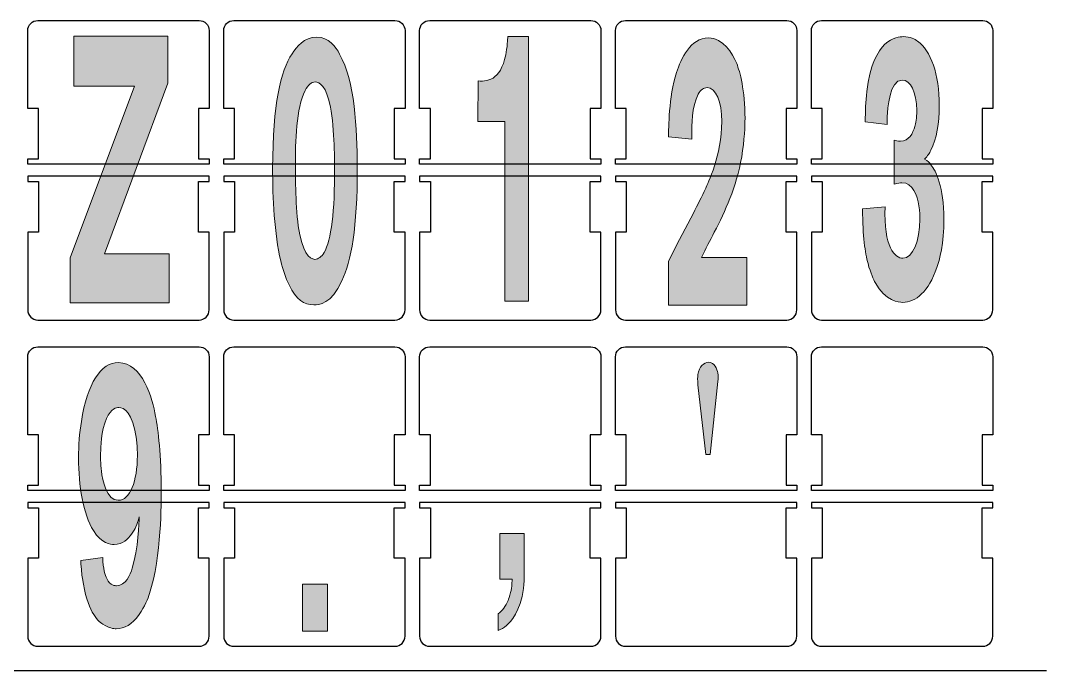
# Model space of a CAD drawing. Header units: millimetres. Extents: x 39 to 639, y -9 to 390.
# Drawn here: x 333.2 to 638.7, y -9.5 to 184 of the extents above; entities that cross this region are included whole.
import ezdxf

# ---------------------------------------------------------------- set-up
doc = ezdxf.new("R2010")
doc.units = ezdxf.units.MM
doc.header["$MEASUREMENT"] = 0
doc.layers.get('0').update_dxf_attribs({"lineweight": 0})

# ---------------------------------------------------------------- blocks, each defined once
blk = doc.blocks.new('Block_25')
at = {"true_color": 0xff0000, "transparency": 33554687}
h = blk.add_hatch(color=1, dxfattribs=at)
h.dxf.hatch_style = 2
edge = h.paths.add_edge_path()
edge.add_spline(control_points=[(358.19, 114.56), (358.19, 114.56), (377.45, 114.56), (377.45, 114.56), (377.45, 114.56), (377.45, 99.94), (377.45, 99.94), (377.45, 99.94), (347.97, 99.94), (347.97, 99.94), (347.97, 99.94), (347.97, 113.32), (347.97, 113.32), (347.97, 113.32), (367.08, 164.48), (367.08, 164.48), (367.08, 164.48), (349.01, 164.48), (349.01, 164.48), (349.01, 164.48), (349.01, 179.32), (349.01, 179.32), (349.01, 179.32), (377.06, 179.32), (377.06, 179.32), (377.06, 179.32), (377.06, 165.38), (377.06, 165.38), (377.06, 165.38), (358.19, 114.56), (358.19, 114.56)], knot_values=[0, 0, 0, 0, 1, 1, 1, 2, 2, 2, 3, 3, 3, 4, 4, 4, 5, 5, 5, 6, 6, 6, 7, 7, 7, 8, 8, 8, 9, 9, 9, 10, 10, 10, 10], degree=3, periodic=0)
blk.add_open_spline([(358.19, 114.56), (358.19, 114.56), (377.45, 114.56), (377.45, 114.56), (377.45, 114.56), (377.45, 99.94), (377.45, 99.94), (377.45, 99.94), (347.97, 99.94), (347.97, 99.94), (347.97, 99.94), (347.97, 113.32), (347.97, 113.32), (347.97, 113.32), (367.08, 164.48), (367.08, 164.48), (367.08, 164.48), (349.01, 164.48), (349.01, 164.48), (349.01, 164.48), (349.01, 179.32), (349.01, 179.32), (349.01, 179.32), (377.06, 179.32), (377.06, 179.32), (377.06, 179.32), (377.06, 165.38), (377.06, 165.38), (377.06, 165.38), (358.19, 114.56), (358.19, 114.56)], degree=3, knots=[0, 0, 0, 0, 1, 1, 1, 2, 2, 2, 3, 3, 3, 4, 4, 4, 5, 5, 5, 6, 6, 6, 7, 7, 7, 8, 8, 8, 9, 9, 9, 10, 10, 10, 10])
blk = doc.blocks.new('Block_26')
at = {"true_color": 0xff0000, "transparency": 33554687}
h = blk.add_hatch(color=1, dxfattribs=at)
h.dxf.hatch_style = 2
edge = h.paths.add_edge_path()
edge.add_spline(control_points=[(425.48, 158.22), (424.24, 164.5), (422.22, 165.73), (420.88, 165.73), (419.75, 165.73), (418.76, 164.83), (417.92, 163.15), (415.2, 157.99), (415.01, 147.79), (415.01, 140.72), (415.01, 139.49), (414.96, 129.62), (415.89, 122.89), (417.03, 114.93), (419.1, 112.91), (420.83, 112.91), (421.82, 112.91), (422.81, 113.7), (423.55, 114.93), (425.72, 118.63), (426.76, 127.27), (426.66, 140.16), (426.66, 140.83), (426.71, 151.94), (425.48, 158.22)], knot_values=[0, 0, 0, 0, 1, 1, 1, 2, 2, 2, 3, 3, 3, 4, 4, 4, 5, 5, 5, 6, 6, 6, 7, 7, 7, 8, 8, 8, 8], degree=3, periodic=0)
edge = h.paths.add_edge_path()
edge.add_spline(control_points=[(428.88, 106.52), (425.67, 99.57), (422.07, 99.34), (420.49, 99.34), (417.62, 99.34), (415.3, 100.91), (413.13, 105.29), (412.14, 107.42), (411.3, 109.77), (410.66, 112.46), (408.73, 120.54), (408.24, 131.08), (408.24, 140.05), (408.24, 159.23), (410.66, 168.87), (414.02, 174.14), (415.35, 176.16), (417.62, 179.08), (421.38, 179.08), (424.98, 179.08), (427.01, 176.16), (428.19, 174.03), (432.69, 165.95), (433.43, 152.05), (433.43, 140.27), (433.48, 122.22), (431.6, 112.35), (428.88, 106.52)], knot_values=[0, 0, 0, 0, 1, 1, 1, 2, 2, 2, 3, 3, 3, 4, 4, 4, 5, 5, 5, 6, 6, 6, 7, 7, 7, 8, 8, 8, 9, 9, 9, 9], degree=3, periodic=0)
for points, knots in [([(428.88, 106.52), (425.67, 99.57), (422.07, 99.34), (420.49, 99.34), (417.62, 99.34), (415.3, 100.91), (413.13, 105.29), (412.14, 107.42), (411.3, 109.77), (410.66, 112.46), (408.73, 120.54), (408.24, 131.08), (408.24, 140.05), (408.24, 159.23), (410.66, 168.87), (414.02, 174.14), (415.35, 176.16), (417.62, 179.08), (421.38, 179.08), (424.98, 179.08), (427.01, 176.16), (428.19, 174.03), (432.69, 165.95), (433.43, 152.05), (433.43, 140.27), (433.48, 122.22), (431.6, 112.35), (428.88, 106.52)], [0, 0, 0, 0, 1, 1, 1, 2, 2, 2, 3, 3, 3, 4, 4, 4, 5, 5, 5, 6, 6, 6, 7, 7, 7, 8, 8, 8, 9, 9, 9, 9]), ([(425.48, 158.22), (424.24, 164.5), (422.22, 165.73), (420.88, 165.73), (419.75, 165.73), (418.76, 164.83), (417.92, 163.15), (415.2, 157.99), (415.01, 147.79), (415.01, 140.72), (415.01, 139.49), (414.96, 129.62), (415.89, 122.89), (417.03, 114.93), (419.1, 112.91), (420.83, 112.91), (421.82, 112.91), (422.81, 113.7), (423.55, 114.93), (425.72, 118.63), (426.76, 127.27), (426.66, 140.16), (426.66, 140.83), (426.71, 151.94), (425.48, 158.22)], [0, 0, 0, 0, 1, 1, 1, 2, 2, 2, 3, 3, 3, 4, 4, 4, 5, 5, 5, 6, 6, 6, 7, 7, 7, 8, 8, 8, 8])]:
    blk.add_open_spline(points, degree=3, knots=knots)
blk = doc.blocks.new('Block_27')
at = {"true_color": 0xff0000, "transparency": 33554687}
h = blk.add_hatch(color=1, dxfattribs=at)
h.dxf.hatch_style = 2
edge = h.paths.add_edge_path()
edge.add_spline(control_points=[(484.39, 100.5), (484.39, 100.5), (477.38, 100.5), (477.38, 100.5), (477.38, 100.5), (477.38, 153.98), (477.38, 153.98), (477.38, 153.98), (469.38, 153.98), (469.38, 153.98), (469.38, 153.98), (469.43, 166.01), (469.43, 166.01), (472.83, 165.78), (476.59, 166.58), (477.92, 175.4), (478.12, 176.78), (478.12, 177.01), (478.27, 179.3), (478.27, 179.3), (484.39, 179.3), (484.39, 179.3), (484.39, 179.3), (484.39, 100.5), (484.39, 100.5)], knot_values=[0, 0, 0, 0, 1, 1, 1, 2, 2, 2, 3, 3, 3, 4, 4, 4, 5, 5, 5, 6, 6, 6, 7, 7, 7, 8, 8, 8, 8], degree=3, periodic=0)
blk.add_open_spline([(484.39, 100.5), (484.39, 100.5), (477.38, 100.5), (477.38, 100.5), (477.38, 100.5), (477.38, 153.98), (477.38, 153.98), (477.38, 153.98), (469.38, 153.98), (469.38, 153.98), (469.38, 153.98), (469.43, 166.01), (469.43, 166.01), (472.83, 165.78), (476.59, 166.58), (477.92, 175.4), (478.12, 176.78), (478.12, 177.01), (478.27, 179.3), (478.27, 179.3), (484.39, 179.3), (484.39, 179.3), (484.39, 179.3), (484.39, 100.5), (484.39, 100.5)], degree=3, knots=[0, 0, 0, 0, 1, 1, 1, 2, 2, 2, 3, 3, 3, 4, 4, 4, 5, 5, 5, 6, 6, 6, 7, 7, 7, 8, 8, 8, 8])
blk = doc.blocks.new('Block_28')
at = {"true_color": 0xff0000, "transparency": 33554687}
h = blk.add_hatch(color=1, dxfattribs=at)
h.dxf.hatch_style = 2
edge = h.paths.add_edge_path()
edge.add_spline(control_points=[(549.49, 99.28), (549.49, 99.28), (526.13, 99.28), (526.13, 99.28), (526.13, 99.28), (526.13, 112.36), (526.13, 112.36), (526.13, 112.36), (529.39, 118.85), (529.39, 118.85), (529.39, 118.85), (533.54, 126.7), (533.54, 126.7), (534.77, 129.09), (536.01, 131.48), (537.19, 134.1), (537.74, 135.24), (541.98, 144), (541.98, 153.9), (541.98, 159.93), (540.25, 164.03), (537.59, 164.03), (536.6, 164.03), (535.76, 163.46), (534.97, 162.09), (532.99, 158.45), (533.04, 152.19), (533.04, 150.71), (533.04, 150.03), (533.04, 149.35), (533.09, 148.66), (533.09, 148.66), (526.13, 149.35), (526.13, 149.35), (526.18, 151.96), (526.13, 161.07), (528.5, 168.58), (529.78, 172.56), (532.65, 178.82), (538.03, 178.82), (542.48, 178.82), (545.19, 174.27), (546.43, 171.2), (547.37, 168.81), (548.9, 163.34), (548.9, 154.81), (548.9, 152.76), (548.75, 148.44), (547.91, 143.43), (546.28, 134.1), (542.97, 127.27), (539.76, 121.01), (538.48, 118.51), (537.19, 116.12), (535.96, 113.5), (535.96, 113.5), (549.49, 113.5), (549.49, 113.5), (549.49, 113.5), (549.49, 99.28), (549.49, 99.28)], knot_values=[0, 0, 0, 0, 1, 1, 1, 2, 2, 2, 3, 3, 3, 4, 4, 4, 5, 5, 5, 6, 6, 6, 7, 7, 7, 8, 8, 8, 9, 9, 9, 10, 10, 10, 11, 11, 11, 12, 12, 12, 13, 13, 13, 14, 14, 14, 15, 15, 15, 16, 16, 16, 17, 17, 17, 18, 18, 18, 19, 19, 19, 20, 20, 20, 20], degree=3, periodic=0)
blk.add_open_spline([(549.49, 99.28), (549.49, 99.28), (526.13, 99.28), (526.13, 99.28), (526.13, 99.28), (526.13, 112.36), (526.13, 112.36), (526.13, 112.36), (529.39, 118.85), (529.39, 118.85), (529.39, 118.85), (533.54, 126.7), (533.54, 126.7), (534.77, 129.09), (536.01, 131.48), (537.19, 134.1), (537.74, 135.24), (541.98, 144), (541.98, 153.9), (541.98, 159.93), (540.25, 164.03), (537.59, 164.03), (536.6, 164.03), (535.76, 163.46), (534.97, 162.09), (532.99, 158.45), (533.04, 152.19), (533.04, 150.71), (533.04, 150.03), (533.04, 149.35), (533.09, 148.66), (533.09, 148.66), (526.13, 149.35), (526.13, 149.35), (526.18, 151.96), (526.13, 161.07), (528.5, 168.58), (529.78, 172.56), (532.65, 178.82), (538.03, 178.82), (542.48, 178.82), (545.19, 174.27), (546.43, 171.2), (547.37, 168.81), (548.9, 163.34), (548.9, 154.81), (548.9, 152.76), (548.75, 148.44), (547.91, 143.43), (546.28, 134.1), (542.97, 127.27), (539.76, 121.01), (538.48, 118.51), (537.19, 116.12), (535.96, 113.5), (535.96, 113.5), (549.49, 113.5), (549.49, 113.5), (549.49, 113.5), (549.49, 99.28), (549.49, 99.28)], degree=3, knots=[0, 0, 0, 0, 1, 1, 1, 2, 2, 2, 3, 3, 3, 4, 4, 4, 5, 5, 5, 6, 6, 6, 7, 7, 7, 8, 8, 8, 9, 9, 9, 10, 10, 10, 11, 11, 11, 12, 12, 12, 13, 13, 13, 14, 14, 14, 15, 15, 15, 16, 16, 16, 17, 17, 17, 18, 18, 18, 19, 19, 19, 20, 20, 20, 20])
blk = doc.blocks.new('Block_29')
at = {"true_color": 0xff0000, "transparency": 33554687}
h = blk.add_hatch(color=1, dxfattribs=at)
h.dxf.hatch_style = 2
edge = h.paths.add_edge_path()
edge.add_spline(control_points=[(590.62, 128.58), (590.12, 116.46), (593.63, 113.23), (595.9, 113.23), (598.87, 113.23), (600.99, 118.35), (600.94, 124.91), (600.94, 125.47), (600.94, 127.25), (600.69, 128.81), (600.2, 131.92), (598.91, 135.71), (595.61, 135.71), (595.01, 135.71), (594.47, 135.59), (593.33, 135.26), (593.33, 135.26), (593.33, 148.39), (593.33, 148.39), (593.68, 148.28), (594.32, 148.06), (595.21, 148.06), (597.68, 148.06), (598.91, 150.5), (599.46, 152.51), (599.66, 153.29), (600.05, 154.95), (600.05, 157.18), (600.05, 162.74), (598.12, 166.3), (595.75, 166.3), (591.85, 166.3), (591.36, 157.63), (591.26, 155.4), (591.26, 155.4), (591.26, 153.06), (591.26, 153.06), (591.26, 153.06), (584.69, 153.84), (584.69, 153.84), (584.74, 156.96), (584.79, 159.85), (585.18, 162.85), (587.06, 178.65), (594.03, 179.21), (596.05, 179.21), (598.12, 179.21), (599.46, 178.43), (600.3, 177.88), (604.25, 174.98), (606.72, 168.2), (606.72, 158.63), (606.72, 153.51), (605.98, 148.72), (604.25, 145.39), (603.75, 144.38), (603.36, 143.83), (602.37, 142.72), (603.36, 142.16), (603.75, 141.71), (604.25, 141.05), (605.73, 139.27), (608.15, 134.48), (608.15, 124.91), (608.15, 117.57), (606.77, 112.67), (606.03, 110.45), (603.66, 103.33), (599.7, 100.1), (595.85, 100.1), (594.77, 100.1), (590.67, 100.43), (587.65, 106), (587.26, 106.78), (586.27, 108.78), (585.53, 111.67), (584.69, 115.01), (583.9, 119.57), (583.9, 127.92), (583.9, 127.92), (590.62, 128.58), (590.62, 128.58)], knot_values=[0, 0, 0, 0, 1, 1, 1, 2, 2, 2, 3, 3, 3, 4, 4, 4, 5, 5, 5, 6, 6, 6, 7, 7, 7, 8, 8, 8, 9, 9, 9, 10, 10, 10, 11, 11, 11, 12, 12, 12, 13, 13, 13, 14, 14, 14, 15, 15, 15, 16, 16, 16, 17, 17, 17, 18, 18, 18, 19, 19, 19, 20, 20, 20, 21, 21, 21, 22, 22, 22, 23, 23, 23, 24, 24, 24, 25, 25, 25, 26, 26, 26, 27, 27, 27, 27], degree=3, periodic=0)
blk.add_open_spline([(590.62, 128.58), (590.12, 116.46), (593.63, 113.23), (595.9, 113.23), (598.87, 113.23), (600.99, 118.35), (600.94, 124.91), (600.94, 125.47), (600.94, 127.25), (600.69, 128.81), (600.2, 131.92), (598.91, 135.71), (595.61, 135.71), (595.01, 135.71), (594.47, 135.59), (593.33, 135.26), (593.33, 135.26), (593.33, 148.39), (593.33, 148.39), (593.68, 148.28), (594.32, 148.06), (595.21, 148.06), (597.68, 148.06), (598.91, 150.5), (599.46, 152.51), (599.66, 153.29), (600.05, 154.95), (600.05, 157.18), (600.05, 162.74), (598.12, 166.3), (595.75, 166.3), (591.85, 166.3), (591.36, 157.63), (591.26, 155.4), (591.26, 155.4), (591.26, 153.06), (591.26, 153.06), (591.26, 153.06), (584.69, 153.84), (584.69, 153.84), (584.74, 156.96), (584.79, 159.85), (585.18, 162.85), (587.06, 178.65), (594.03, 179.21), (596.05, 179.21), (598.12, 179.21), (599.46, 178.43), (600.3, 177.88), (604.25, 174.98), (606.72, 168.2), (606.72, 158.63), (606.72, 153.51), (605.98, 148.72), (604.25, 145.39), (603.75, 144.38), (603.36, 143.83), (602.37, 142.72), (603.36, 142.16), (603.75, 141.71), (604.25, 141.05), (605.73, 139.27), (608.15, 134.48), (608.15, 124.91), (608.15, 117.57), (606.77, 112.67), (606.03, 110.45), (603.66, 103.33), (599.7, 100.1), (595.85, 100.1), (594.77, 100.1), (590.67, 100.43), (587.65, 106), (587.26, 106.78), (586.27, 108.78), (585.53, 111.67), (584.69, 115.01), (583.9, 119.57), (583.9, 127.92), (583.9, 127.92), (590.62, 128.58), (590.62, 128.58)], degree=3, knots=[0, 0, 0, 0, 1, 1, 1, 2, 2, 2, 3, 3, 3, 4, 4, 4, 5, 5, 5, 6, 6, 6, 7, 7, 7, 8, 8, 8, 9, 9, 9, 10, 10, 10, 11, 11, 11, 12, 12, 12, 13, 13, 13, 14, 14, 14, 15, 15, 15, 16, 16, 16, 17, 17, 17, 18, 18, 18, 19, 19, 19, 20, 20, 20, 21, 21, 21, 22, 22, 22, 23, 23, 23, 24, 24, 24, 25, 25, 25, 26, 26, 26, 27, 27, 27, 27])
blk = doc.blocks.new('Block_35')
at = {"true_color": 0xff0000, "transparency": 33554687}
h = blk.add_hatch(color=1, dxfattribs=at)
h.dxf.hatch_style = 2
edge = h.paths.add_edge_path()
edge.add_spline(control_points=[(357.25, 49.85), (357.55, 47.17), (358.78, 41.16), (362.29, 41.16), (365.75, 41.16), (367.97, 46.84), (367.97, 54.53), (367.97, 56.98), (367.82, 58.32), (367.67, 59.32), (366.59, 67.46), (363.97, 68.79), (362.44, 68.79), (361.7, 68.79), (360.17, 68.57), (358.78, 65.56), (357.15, 61.77), (357.06, 56.87), (357.01, 55.2), (357.01, 54.53), (356.96, 51.97), (357.25, 49.85)], knot_values=[0, 0, 0, 0, 1, 1, 1, 2, 2, 2, 3, 3, 3, 4, 4, 4, 5, 5, 5, 6, 6, 6, 7, 7, 7, 7], degree=3, periodic=0)
edge = h.paths.add_edge_path()
edge.add_spline(control_points=[(357.65, 24.11), (357.75, 20.76), (358.39, 18.87), (358.83, 17.87), (359.82, 15.64), (361.45, 15.75), (361.75, 15.75), (364.51, 15.75), (365.8, 18.98), (366.44, 20.99), (368.27, 26.67), (368.46, 34.58), (368.51, 36.25), (367.82, 33.69), (367.38, 32.69), (366.24, 31.13), (365.2, 29.68), (363.72, 28.01), (361.01, 28.01), (359.92, 28.01), (357.4, 28.12), (354.88, 32.13), (351.82, 37.15), (350.44, 45.5), (350.44, 53.75), (350.44, 57.54), (350.73, 61.22), (351.28, 64.67), (353.01, 75.92), (357.15, 82.28), (362.34, 82.16), (369.45, 82.16), (372.42, 71.58), (373.4, 66.12), (374.14, 62.22), (375.08, 54.53), (375.08, 43.83), (375.08, 41.27), (375.13, 24.11), (371.58, 13.41), (371.13, 11.96), (370.19, 9.51), (368.51, 7.17), (366.39, 4.16), (364.12, 2.94), (361.65, 2.94), (360.86, 2.94), (359.48, 3.05), (357.7, 4.27), (355.97, 5.39), (353.01, 8.28), (351.62, 17.87), (351.38, 19.32), (351.28, 20.32), (351.08, 23.22), (351.08, 23.22), (357.65, 24.11), (357.65, 24.11)], knot_values=[0, 0, 0, 0, 1, 1, 1, 2, 2, 2, 3, 3, 3, 4, 4, 4, 5, 5, 5, 6, 6, 6, 7, 7, 7, 8, 8, 8, 9, 9, 9, 10, 10, 10, 11, 11, 11, 12, 12, 12, 13, 13, 13, 14, 14, 14, 15, 15, 15, 16, 16, 16, 17, 17, 17, 18, 18, 18, 19, 19, 19, 19], degree=3, periodic=0)
for points, knots in [([(357.65, 24.11), (357.75, 20.76), (358.39, 18.87), (358.83, 17.87), (359.82, 15.64), (361.45, 15.75), (361.75, 15.75), (364.51, 15.75), (365.8, 18.98), (366.44, 20.99), (368.27, 26.67), (368.46, 34.58), (368.51, 36.25), (367.82, 33.69), (367.38, 32.69), (366.24, 31.13), (365.2, 29.68), (363.72, 28.01), (361.01, 28.01), (359.92, 28.01), (357.4, 28.12), (354.88, 32.13), (351.82, 37.15), (350.44, 45.5), (350.44, 53.75), (350.44, 57.54), (350.73, 61.22), (351.28, 64.67), (353.01, 75.92), (357.15, 82.28), (362.34, 82.16), (369.45, 82.16), (372.42, 71.58), (373.4, 66.12), (374.14, 62.22), (375.08, 54.53), (375.08, 43.83), (375.08, 41.27), (375.13, 24.11), (371.58, 13.41), (371.13, 11.96), (370.19, 9.51), (368.51, 7.17), (366.39, 4.16), (364.12, 2.94), (361.65, 2.94), (360.86, 2.94), (359.48, 3.05), (357.7, 4.27), (355.97, 5.39), (353.01, 8.28), (351.62, 17.87), (351.38, 19.32), (351.28, 20.32), (351.08, 23.22), (351.08, 23.22), (357.65, 24.11), (357.65, 24.11)], [0, 0, 0, 0, 1, 1, 1, 2, 2, 2, 3, 3, 3, 4, 4, 4, 5, 5, 5, 6, 6, 6, 7, 7, 7, 8, 8, 8, 9, 9, 9, 10, 10, 10, 11, 11, 11, 12, 12, 12, 13, 13, 13, 14, 14, 14, 15, 15, 15, 16, 16, 16, 17, 17, 17, 18, 18, 18, 19, 19, 19, 19]), ([(357.25, 49.85), (357.55, 47.17), (358.78, 41.16), (362.29, 41.16), (365.75, 41.16), (367.97, 46.84), (367.97, 54.53), (367.97, 56.98), (367.82, 58.32), (367.67, 59.32), (366.59, 67.46), (363.97, 68.79), (362.44, 68.79), (361.7, 68.79), (360.17, 68.57), (358.78, 65.56), (357.15, 61.77), (357.06, 56.87), (357.01, 55.2), (357.01, 54.53), (356.96, 51.97), (357.25, 49.85)], [0, 0, 0, 0, 1, 1, 1, 2, 2, 2, 3, 3, 3, 4, 4, 4, 5, 5, 5, 6, 6, 6, 7, 7, 7, 7])]:
    blk.add_open_spline(points, degree=3, knots=knots)
blk = doc.blocks.new('Block_36')
at = {"true_color": 0xff0000, "transparency": 33554687}
h = blk.add_hatch(color=1, dxfattribs=at)
h.dxf.hatch_style = 2
edge = h.paths.add_edge_path()
edge.add_spline(control_points=[(424.54, 2.19), (424.54, 2.19), (417.18, 2.19), (417.18, 2.19), (417.18, 2.19), (417.18, 16.19), (417.18, 16.19), (417.18, 16.19), (424.54, 16.19), (424.54, 16.19), (424.54, 16.19), (424.54, 2.19), (424.54, 2.19)], knot_values=[0, 0, 0, 0, 1, 1, 1, 2, 2, 2, 3, 3, 3, 4, 4, 4, 4], degree=3, periodic=0)
blk.add_open_spline([(424.54, 2.19), (424.54, 2.19), (417.18, 2.19), (417.18, 2.19), (417.18, 2.19), (417.18, 16.19), (417.18, 16.19), (417.18, 16.19), (424.54, 16.19), (424.54, 16.19), (424.54, 16.19), (424.54, 2.19), (424.54, 2.19)], degree=3, knots=[0, 0, 0, 0, 1, 1, 1, 2, 2, 2, 3, 3, 3, 4, 4, 4, 4])
blk = doc.blocks.new('Block_37')
at = {"true_color": 0xff0000, "transparency": 33554687}
h = blk.add_hatch(color=1, dxfattribs=at)
h.dxf.hatch_style = 2
edge = h.paths.add_edge_path()
edge.add_spline(control_points=[(483.16, 18.71), (483.16, 18.26), (483.16, 16.44), (482.96, 14.9), (482.12, 8.19), (478.96, 4.83), (477.92, 3.92), (477.13, 3.2), (476.24, 2.74), (475.4, 2.38), (475.4, 2.38), (475.4, 7.37), (475.4, 7.37), (476.64, 8.28), (477.57, 9.55), (478.36, 11.36), (478.46, 11.73), (478.86, 12.63), (479.11, 13.72), (479.5, 15.35), (479.55, 17.26), (479.55, 17.71), (479.55, 17.71), (475.9, 17.71), (475.9, 17.71), (475.9, 17.71), (475.9, 31.32), (475.9, 31.32), (475.9, 31.32), (483.16, 31.32), (483.16, 31.32), (483.16, 31.32), (483.16, 18.71), (483.16, 18.71)], knot_values=[0, 0, 0, 0, 1, 1, 1, 2, 2, 2, 3, 3, 3, 4, 4, 4, 5, 5, 5, 6, 6, 6, 7, 7, 7, 8, 8, 8, 9, 9, 9, 10, 10, 10, 11, 11, 11, 11], degree=3, periodic=0)
blk.add_open_spline([(483.16, 18.71), (483.16, 18.26), (483.16, 16.44), (482.96, 14.9), (482.12, 8.19), (478.96, 4.83), (477.92, 3.92), (477.13, 3.2), (476.24, 2.74), (475.4, 2.38), (475.4, 2.38), (475.4, 7.37), (475.4, 7.37), (476.64, 8.28), (477.57, 9.55), (478.36, 11.36), (478.46, 11.73), (478.86, 12.63), (479.11, 13.72), (479.5, 15.35), (479.55, 17.26), (479.55, 17.71), (479.55, 17.71), (475.9, 17.71), (475.9, 17.71), (475.9, 17.71), (475.9, 31.32), (475.9, 31.32), (475.9, 31.32), (483.16, 31.32), (483.16, 31.32), (483.16, 31.32), (483.16, 18.71), (483.16, 18.71)], degree=3, knots=[0, 0, 0, 0, 1, 1, 1, 2, 2, 2, 3, 3, 3, 4, 4, 4, 5, 5, 5, 6, 6, 6, 7, 7, 7, 8, 8, 8, 9, 9, 9, 10, 10, 10, 11, 11, 11, 11])
blk = doc.blocks.new('Block_38')
at = {"true_color": 0xff0000, "transparency": 33554687}
h = blk.add_hatch(color=1, dxfattribs=at)
h.dxf.hatch_style = 2
edge = h.paths.add_edge_path()
edge.add_spline(control_points=[(537.19, 54.83), (537.19, 54.83), (534.87, 75.58), (534.87, 75.58), (534.77, 77.08), (534.77, 77.84), (534.87, 78.59), (535.22, 81.02), (536.7, 82.27), (538.03, 82.27), (539.86, 82.27), (540.6, 80.18), (540.8, 79.09), (540.95, 78.17), (540.9, 77.5), (540.85, 76.5), (540.85, 76.5), (538.53, 54.83), (538.53, 54.83), (538.53, 54.83), (537.19, 54.83), (537.19, 54.83)], knot_values=[0, 0, 0, 0, 1, 1, 1, 2, 2, 2, 3, 3, 3, 4, 4, 4, 5, 5, 5, 6, 6, 6, 7, 7, 7, 7], degree=3, periodic=0)
blk.add_open_spline([(537.19, 54.83), (537.19, 54.83), (534.87, 75.58), (534.87, 75.58), (534.77, 77.08), (534.77, 77.84), (534.87, 78.59), (535.22, 81.02), (536.7, 82.27), (538.03, 82.27), (539.86, 82.27), (540.6, 80.18), (540.8, 79.09), (540.95, 78.17), (540.9, 77.5), (540.85, 76.5), (540.85, 76.5), (538.53, 54.83), (538.53, 54.83), (538.53, 54.83), (537.19, 54.83), (537.19, 54.83)], degree=3, knots=[0, 0, 0, 0, 1, 1, 1, 2, 2, 2, 3, 3, 3, 4, 4, 4, 5, 5, 5, 6, 6, 6, 7, 7, 7, 7])

msp = doc.modelspace()

# ---------------------------------------------------------------- linework, layer by layer
at = {"color": 18, "lineweight": 25, "true_color": 0x000000}
msp.add_line((38.67, -9.5), (638.67, -9.5), dxfattribs=at)
for points in [[(335.33, 142.81), (335.33, 142.81), (335.33, 141.21), (335.33, 141.21), (335.33, 141.21), (389.33, 141.21), (389.33, 141.21), (389.33, 141.21), (389.33, 142.81), (389.33, 142.81), (389.33, 142.81), (386.13, 142.81), (386.13, 142.81), (386.13, 142.81), (386.13, 157.81), (386.13, 157.81), (386.13, 157.81), (389.33, 157.81), (389.33, 157.81), (389.33, 157.81), (389.33, 181.01), (389.33, 181.01), (389.33, 182.67), (387.99, 184.01), (386.33, 184.01), (386.33, 184.01), (338.33, 184.01), (338.33, 184.01), (336.68, 184.01), (335.33, 182.67), (335.33, 181.01), (335.33, 181.01), (335.33, 157.81), (335.33, 157.81), (335.33, 157.81), (338.53, 157.81), (338.53, 157.81), (338.53, 157.81), (338.53, 142.81), (338.53, 142.81), (338.53, 142.81), (335.33, 142.81), (335.33, 142.81)], [(393.67, 142.81), (393.67, 142.81), (393.67, 141.21), (393.67, 141.21), (393.67, 141.21), (447.67, 141.21), (447.67, 141.21), (447.67, 141.21), (447.67, 142.81), (447.67, 142.81), (447.67, 142.81), (444.47, 142.81), (444.47, 142.81), (444.47, 142.81), (444.47, 157.81), (444.47, 157.81), (444.47, 157.81), (447.67, 157.81), (447.67, 157.81), (447.67, 157.81), (447.67, 181.01), (447.67, 181.01), (447.67, 182.67), (446.32, 184.01), (444.67, 184.01), (444.67, 184.01), (396.67, 184.01), (396.67, 184.01), (395.01, 184.01), (393.67, 182.67), (393.67, 181.01), (393.67, 181.01), (393.67, 157.81), (393.67, 157.81), (393.67, 157.81), (396.87, 157.81), (396.87, 157.81), (396.87, 157.81), (396.87, 142.81), (396.87, 142.81), (396.87, 142.81), (393.67, 142.81), (393.67, 142.81)], [(452, 142.81), (452, 142.81), (452, 141.21), (452, 141.21), (452, 141.21), (506, 141.21), (506, 141.21), (506, 141.21), (506, 142.81), (506, 142.81), (506, 142.81), (502.8, 142.81), (502.8, 142.81), (502.8, 142.81), (502.8, 157.81), (502.8, 157.81), (502.8, 157.81), (506, 157.81), (506, 157.81), (506, 157.81), (506, 181.01), (506, 181.01), (506, 182.67), (504.66, 184.01), (503, 184.01), (503, 184.01), (455, 184.01), (455, 184.01), (453.34, 184.01), (452, 182.67), (452, 181.01), (452, 181.01), (452, 157.81), (452, 157.81), (452, 157.81), (455.2, 157.81), (455.2, 157.81), (455.2, 157.81), (455.2, 142.81), (455.2, 142.81), (455.2, 142.81), (452, 142.81), (452, 142.81)], [(510.33, 142.81), (510.33, 142.81), (510.33, 141.21), (510.33, 141.21), (510.33, 141.21), (564.33, 141.21), (564.33, 141.21), (564.33, 141.21), (564.33, 142.81), (564.33, 142.81), (564.33, 142.81), (561.13, 142.81), (561.13, 142.81), (561.13, 142.81), (561.13, 157.81), (561.13, 157.81), (561.13, 157.81), (564.33, 157.81), (564.33, 157.81), (564.33, 157.81), (564.33, 181.01), (564.33, 181.01), (564.33, 182.67), (562.99, 184.01), (561.33, 184.01), (561.33, 184.01), (513.33, 184.01), (513.33, 184.01), (511.68, 184.01), (510.33, 182.67), (510.33, 181.01), (510.33, 181.01), (510.33, 157.81), (510.33, 157.81), (510.33, 157.81), (513.53, 157.81), (513.53, 157.81), (513.53, 157.81), (513.53, 142.81), (513.53, 142.81), (513.53, 142.81), (510.33, 142.81), (510.33, 142.81)], [(568.67, 142.81), (568.67, 142.81), (568.67, 141.21), (568.67, 141.21), (568.67, 141.21), (622.67, 141.21), (622.67, 141.21), (622.67, 141.21), (622.67, 142.81), (622.67, 142.81), (622.67, 142.81), (619.47, 142.81), (619.47, 142.81), (619.47, 142.81), (619.47, 157.81), (619.47, 157.81), (619.47, 157.81), (622.67, 157.81), (622.67, 157.81), (622.67, 157.81), (622.67, 181.01), (622.67, 181.01), (622.67, 182.67), (621.32, 184.01), (619.67, 184.01), (619.67, 184.01), (571.67, 184.01), (571.67, 184.01), (570.01, 184.01), (568.67, 182.67), (568.67, 181.01), (568.67, 181.01), (568.67, 157.81), (568.67, 157.81), (568.67, 157.81), (571.87, 157.81), (571.87, 157.81), (571.87, 157.81), (571.87, 142.81), (571.87, 142.81), (571.87, 142.81), (568.67, 142.81), (568.67, 142.81)], [(335.33, 136.04), (335.33, 136.04), (335.33, 137.64), (335.33, 137.64), (335.33, 137.64), (389.33, 137.64), (389.33, 137.64), (389.33, 137.64), (389.33, 136.04), (389.33, 136.04), (389.33, 136.04), (386.13, 136.04), (386.13, 136.04), (386.13, 136.04), (386.13, 121.04), (386.13, 121.04), (386.13, 121.04), (389.33, 121.04), (389.33, 121.04), (389.33, 121.04), (389.33, 97.84), (389.33, 97.84), (389.33, 96.19), (387.99, 94.84), (386.33, 94.84), (386.33, 94.84), (338.33, 94.84), (338.33, 94.84), (336.68, 94.84), (335.33, 96.19), (335.33, 97.84), (335.33, 97.84), (335.33, 121.04), (335.33, 121.04), (335.33, 121.04), (338.53, 121.04), (338.53, 121.04), (338.53, 121.04), (338.53, 136.04), (338.53, 136.04), (338.53, 136.04), (335.33, 136.04), (335.33, 136.04)], [(393.67, 136.04), (393.67, 136.04), (393.67, 137.64), (393.67, 137.64), (393.67, 137.64), (447.67, 137.64), (447.67, 137.64), (447.67, 137.64), (447.67, 136.04), (447.67, 136.04), (447.67, 136.04), (444.47, 136.04), (444.47, 136.04), (444.47, 136.04), (444.47, 121.04), (444.47, 121.04), (444.47, 121.04), (447.67, 121.04), (447.67, 121.04), (447.67, 121.04), (447.67, 97.84), (447.67, 97.84), (447.67, 96.19), (446.32, 94.84), (444.67, 94.84), (444.67, 94.84), (396.67, 94.84), (396.67, 94.84), (395.01, 94.84), (393.67, 96.19), (393.67, 97.84), (393.67, 97.84), (393.67, 121.04), (393.67, 121.04), (393.67, 121.04), (396.87, 121.04), (396.87, 121.04), (396.87, 121.04), (396.87, 136.04), (396.87, 136.04), (396.87, 136.04), (393.67, 136.04), (393.67, 136.04)], [(452, 136.04), (452, 136.04), (452, 137.64), (452, 137.64), (452, 137.64), (506, 137.64), (506, 137.64), (506, 137.64), (506, 136.04), (506, 136.04), (506, 136.04), (502.8, 136.04), (502.8, 136.04), (502.8, 136.04), (502.8, 121.04), (502.8, 121.04), (502.8, 121.04), (506, 121.04), (506, 121.04), (506, 121.04), (506, 97.84), (506, 97.84), (506, 96.19), (504.66, 94.84), (503, 94.84), (503, 94.84), (455, 94.84), (455, 94.84), (453.34, 94.84), (452, 96.19), (452, 97.84), (452, 97.84), (452, 121.04), (452, 121.04), (452, 121.04), (455.2, 121.04), (455.2, 121.04), (455.2, 121.04), (455.2, 136.04), (455.2, 136.04), (455.2, 136.04), (452, 136.04), (452, 136.04)], [(510.33, 136.04), (510.33, 136.04), (510.33, 137.64), (510.33, 137.64), (510.33, 137.64), (564.33, 137.64), (564.33, 137.64), (564.33, 137.64), (564.33, 136.04), (564.33, 136.04), (564.33, 136.04), (561.13, 136.04), (561.13, 136.04), (561.13, 136.04), (561.13, 121.04), (561.13, 121.04), (561.13, 121.04), (564.33, 121.04), (564.33, 121.04), (564.33, 121.04), (564.33, 97.84), (564.33, 97.84), (564.33, 96.19), (562.99, 94.84), (561.33, 94.84), (561.33, 94.84), (513.33, 94.84), (513.33, 94.84), (511.68, 94.84), (510.33, 96.19), (510.33, 97.84), (510.33, 97.84), (510.33, 121.04), (510.33, 121.04), (510.33, 121.04), (513.53, 121.04), (513.53, 121.04), (513.53, 121.04), (513.53, 136.04), (513.53, 136.04), (513.53, 136.04), (510.33, 136.04), (510.33, 136.04)], [(568.67, 136.04), (568.67, 136.04), (568.67, 137.64), (568.67, 137.64), (568.67, 137.64), (622.67, 137.64), (622.67, 137.64), (622.67, 137.64), (622.67, 136.04), (622.67, 136.04), (622.67, 136.04), (619.47, 136.04), (619.47, 136.04), (619.47, 136.04), (619.47, 121.04), (619.47, 121.04), (619.47, 121.04), (622.67, 121.04), (622.67, 121.04), (622.67, 121.04), (622.67, 97.84), (622.67, 97.84), (622.67, 96.19), (621.32, 94.84), (619.67, 94.84), (619.67, 94.84), (571.67, 94.84), (571.67, 94.84), (570.01, 94.84), (568.67, 96.19), (568.67, 97.84), (568.67, 97.84), (568.67, 121.04), (568.67, 121.04), (568.67, 121.04), (571.87, 121.04), (571.87, 121.04), (571.87, 121.04), (571.87, 136.04), (571.87, 136.04), (571.87, 136.04), (568.67, 136.04), (568.67, 136.04)], [(335.33, 45.67), (335.33, 45.67), (335.33, 44.07), (335.33, 44.07), (335.33, 44.07), (389.33, 44.07), (389.33, 44.07), (389.33, 44.07), (389.33, 45.67), (389.33, 45.67), (389.33, 45.67), (386.13, 45.67), (386.13, 45.67), (386.13, 45.67), (386.13, 60.67), (386.13, 60.67), (386.13, 60.67), (389.33, 60.67), (389.33, 60.67), (389.33, 60.67), (389.33, 83.87), (389.33, 83.87), (389.33, 85.53), (387.99, 86.87), (386.33, 86.87), (386.33, 86.87), (338.33, 86.87), (338.33, 86.87), (336.68, 86.87), (335.33, 85.53), (335.33, 83.87), (335.33, 83.87), (335.33, 60.67), (335.33, 60.67), (335.33, 60.67), (338.53, 60.67), (338.53, 60.67), (338.53, 60.67), (338.53, 45.67), (338.53, 45.67), (338.53, 45.67), (335.33, 45.67), (335.33, 45.67)], [(393.67, 45.67), (393.67, 45.67), (393.67, 44.07), (393.67, 44.07), (393.67, 44.07), (447.67, 44.07), (447.67, 44.07), (447.67, 44.07), (447.67, 45.67), (447.67, 45.67), (447.67, 45.67), (444.47, 45.67), (444.47, 45.67), (444.47, 45.67), (444.47, 60.67), (444.47, 60.67), (444.47, 60.67), (447.67, 60.67), (447.67, 60.67), (447.67, 60.67), (447.67, 83.87), (447.67, 83.87), (447.67, 85.53), (446.32, 86.87), (444.67, 86.87), (444.67, 86.87), (396.67, 86.87), (396.67, 86.87), (395.01, 86.87), (393.67, 85.53), (393.67, 83.87), (393.67, 83.87), (393.67, 60.67), (393.67, 60.67), (393.67, 60.67), (396.87, 60.67), (396.87, 60.67), (396.87, 60.67), (396.87, 45.67), (396.87, 45.67), (396.87, 45.67), (393.67, 45.67), (393.67, 45.67)], [(452, 45.67), (452, 45.67), (452, 44.07), (452, 44.07), (452, 44.07), (506, 44.07), (506, 44.07), (506, 44.07), (506, 45.67), (506, 45.67), (506, 45.67), (502.8, 45.67), (502.8, 45.67), (502.8, 45.67), (502.8, 60.67), (502.8, 60.67), (502.8, 60.67), (506, 60.67), (506, 60.67), (506, 60.67), (506, 83.87), (506, 83.87), (506, 85.53), (504.66, 86.87), (503, 86.87), (503, 86.87), (455, 86.87), (455, 86.87), (453.34, 86.87), (452, 85.53), (452, 83.87), (452, 83.87), (452, 60.67), (452, 60.67), (452, 60.67), (455.2, 60.67), (455.2, 60.67), (455.2, 60.67), (455.2, 45.67), (455.2, 45.67), (455.2, 45.67), (452, 45.67), (452, 45.67)], [(510.33, 45.67), (510.33, 45.67), (510.33, 44.07), (510.33, 44.07), (510.33, 44.07), (564.33, 44.07), (564.33, 44.07), (564.33, 44.07), (564.33, 45.67), (564.33, 45.67), (564.33, 45.67), (561.13, 45.67), (561.13, 45.67), (561.13, 45.67), (561.13, 60.67), (561.13, 60.67), (561.13, 60.67), (564.33, 60.67), (564.33, 60.67), (564.33, 60.67), (564.33, 83.87), (564.33, 83.87), (564.33, 85.53), (562.99, 86.87), (561.33, 86.87), (561.33, 86.87), (513.33, 86.87), (513.33, 86.87), (511.68, 86.87), (510.33, 85.53), (510.33, 83.87), (510.33, 83.87), (510.33, 60.67), (510.33, 60.67), (510.33, 60.67), (513.53, 60.67), (513.53, 60.67), (513.53, 60.67), (513.53, 45.67), (513.53, 45.67), (513.53, 45.67), (510.33, 45.67), (510.33, 45.67)], [(568.67, 45.67), (568.67, 45.67), (568.67, 44.07), (568.67, 44.07), (568.67, 44.07), (622.67, 44.07), (622.67, 44.07), (622.67, 44.07), (622.67, 45.67), (622.67, 45.67), (622.67, 45.67), (619.47, 45.67), (619.47, 45.67), (619.47, 45.67), (619.47, 60.67), (619.47, 60.67), (619.47, 60.67), (622.67, 60.67), (622.67, 60.67), (622.67, 60.67), (622.67, 83.87), (622.67, 83.87), (622.67, 85.53), (621.32, 86.87), (619.67, 86.87), (619.67, 86.87), (571.67, 86.87), (571.67, 86.87), (570.01, 86.87), (568.67, 85.53), (568.67, 83.87), (568.67, 83.87), (568.67, 60.67), (568.67, 60.67), (568.67, 60.67), (571.87, 60.67), (571.87, 60.67), (571.87, 60.67), (571.87, 45.67), (571.87, 45.67), (571.87, 45.67), (568.67, 45.67), (568.67, 45.67)], [(335.33, 38.9), (335.33, 38.9), (335.33, 40.5), (335.33, 40.5), (335.33, 40.5), (389.33, 40.5), (389.33, 40.5), (389.33, 40.5), (389.33, 38.9), (389.33, 38.9), (389.33, 38.9), (386.13, 38.9), (386.13, 38.9), (386.13, 38.9), (386.13, 23.9), (386.13, 23.9), (386.13, 23.9), (389.33, 23.9), (389.33, 23.9), (389.33, 23.9), (389.33, 0.7), (389.33, 0.7), (389.33, -0.96), (387.99, -2.3), (386.33, -2.3), (386.33, -2.3), (338.33, -2.3), (338.33, -2.3), (336.68, -2.3), (335.33, -0.96), (335.33, 0.7), (335.33, 0.7), (335.33, 23.9), (335.33, 23.9), (335.33, 23.9), (338.53, 23.9), (338.53, 23.9), (338.53, 23.9), (338.53, 38.9), (338.53, 38.9), (338.53, 38.9), (335.33, 38.9), (335.33, 38.9)], [(393.67, 38.9), (393.67, 38.9), (393.67, 40.5), (393.67, 40.5), (393.67, 40.5), (447.67, 40.5), (447.67, 40.5), (447.67, 40.5), (447.67, 38.9), (447.67, 38.9), (447.67, 38.9), (444.47, 38.9), (444.47, 38.9), (444.47, 38.9), (444.47, 23.9), (444.47, 23.9), (444.47, 23.9), (447.67, 23.9), (447.67, 23.9), (447.67, 23.9), (447.67, 0.7), (447.67, 0.7), (447.67, -0.96), (446.32, -2.3), (444.67, -2.3), (444.67, -2.3), (396.67, -2.3), (396.67, -2.3), (395.01, -2.3), (393.67, -0.96), (393.67, 0.7), (393.67, 0.7), (393.67, 23.9), (393.67, 23.9), (393.67, 23.9), (396.87, 23.9), (396.87, 23.9), (396.87, 23.9), (396.87, 38.9), (396.87, 38.9), (396.87, 38.9), (393.67, 38.9), (393.67, 38.9)], [(452, 38.9), (452, 38.9), (452, 40.5), (452, 40.5), (452, 40.5), (506, 40.5), (506, 40.5), (506, 40.5), (506, 38.9), (506, 38.9), (506, 38.9), (502.8, 38.9), (502.8, 38.9), (502.8, 38.9), (502.8, 23.9), (502.8, 23.9), (502.8, 23.9), (506, 23.9), (506, 23.9), (506, 23.9), (506, 0.7), (506, 0.7), (506, -0.96), (504.66, -2.3), (503, -2.3), (503, -2.3), (455, -2.3), (455, -2.3), (453.34, -2.3), (452, -0.96), (452, 0.7), (452, 0.7), (452, 23.9), (452, 23.9), (452, 23.9), (455.2, 23.9), (455.2, 23.9), (455.2, 23.9), (455.2, 38.9), (455.2, 38.9), (455.2, 38.9), (452, 38.9), (452, 38.9)], [(510.33, 38.9), (510.33, 38.9), (510.33, 40.5), (510.33, 40.5), (510.33, 40.5), (564.33, 40.5), (564.33, 40.5), (564.33, 40.5), (564.33, 38.9), (564.33, 38.9), (564.33, 38.9), (561.13, 38.9), (561.13, 38.9), (561.13, 38.9), (561.13, 23.9), (561.13, 23.9), (561.13, 23.9), (564.33, 23.9), (564.33, 23.9), (564.33, 23.9), (564.33, 0.7), (564.33, 0.7), (564.33, -0.96), (562.99, -2.3), (561.33, -2.3), (561.33, -2.3), (513.33, -2.3), (513.33, -2.3), (511.68, -2.3), (510.33, -0.96), (510.33, 0.7), (510.33, 0.7), (510.33, 23.9), (510.33, 23.9), (510.33, 23.9), (513.53, 23.9), (513.53, 23.9), (513.53, 23.9), (513.53, 38.9), (513.53, 38.9), (513.53, 38.9), (510.33, 38.9), (510.33, 38.9)], [(568.67, 38.9), (568.67, 38.9), (568.67, 40.5), (568.67, 40.5), (568.67, 40.5), (622.67, 40.5), (622.67, 40.5), (622.67, 40.5), (622.67, 38.9), (622.67, 38.9), (622.67, 38.9), (619.47, 38.9), (619.47, 38.9), (619.47, 38.9), (619.47, 23.9), (619.47, 23.9), (619.47, 23.9), (622.67, 23.9), (622.67, 23.9), (622.67, 23.9), (622.67, 0.7), (622.67, 0.7), (622.67, -0.96), (621.32, -2.3), (619.67, -2.3), (619.67, -2.3), (571.67, -2.3), (571.67, -2.3), (570.01, -2.3), (568.67, -0.96), (568.67, 0.7), (568.67, 0.7), (568.67, 23.9), (568.67, 23.9), (568.67, 23.9), (571.87, 23.9), (571.87, 23.9), (571.87, 23.9), (571.87, 38.9), (571.87, 38.9), (571.87, 38.9), (568.67, 38.9), (568.67, 38.9)]]:
    msp.add_open_spline(points, degree=3, knots=[0, 0, 0, 0, 1, 1, 1, 2, 2, 2, 3, 3, 3, 4, 4, 4, 5, 5, 5, 6, 6, 6, 7, 7, 7, 8, 8, 8, 9, 9, 9, 10, 10, 10, 11, 11, 11, 12, 12, 12, 13, 13, 13, 14, 14, 14, 14], dxfattribs=at)

# ---------------------------------------------------------------- block references
for name in ['Block_25', 'Block_26', 'Block_27', 'Block_28', 'Block_29', 'Block_35', 'Block_38', 'Block_37', 'Block_36']:
    msp.add_blockref(name, (0, 0))

doc.saveas('drawing.dxf')
